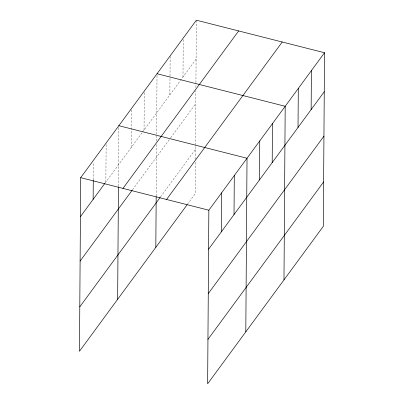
<?xml version="1.0" encoding="UTF-8"?>
<svg xmlns="http://www.w3.org/2000/svg" width="404" height="404" viewBox="0 0 404 404"><rect width="100%" height="100%" fill="white"/><g stroke="black" fill="none" stroke-linecap="round" stroke-linejoin="round"><path stroke-width="0.3" stroke-dasharray="2.02 1.52" d="M93.279 179.846L93.4 162.236M105.868 182.027L106.141 143.026M118.438 186.294L118.862 125.705M131.315 147.384L131.583 109.009M144.036 130.063L144.309 91.062M156.181 196.112L156.545 144.198M156.565 141.117L156.601 136.178M156.611 134.33L157.03 74.366M169.872 94.895L169.998 76.649M170.003 76.023L170.14 56.52M182.982 77.048L183.249 38.678M195.369 162.327L195.152 193.789L187.507 204.202M195.395 159.247L195.874 90.658M195.895 87.577L195.925 83.259M195.93 82.638L196.359 20.831M105.141 183.017L142.223 132.537M142.587 132.042L196.091 59.201M132.456 189.819L169.564 139.309M170.655 137.82L195.783 103.616M160.504 196.965L195.46 149.374"/><path stroke-width="0.61" d="M324.523 52.742L208.848 210.211L207.636 383.8L323.311 226.331L324.523 52.742L196.364 20.2L80.689 177.669L79.477 351.258L187.143 204.697M93.142 199.349L93.273 180.477M117.65 299.293L118.438 186.911M155.823 247.329L156.176 196.733M221.301 231.886L221.574 192.89M234.022 214.564L234.295 175.568M245.809 331.836L247.021 158.247L118.862 125.705M259.474 179.921L259.747 140.925M272.195 162.6L272.468 123.604M283.982 279.871L285.194 106.282L157.035 73.74M298.031 127.432L298.304 88.436M311.141 109.585L311.413 70.589M80.416 216.67L104.777 183.512M122.983 188.405L238.658 30.936M80.108 261.085L132.093 190.314M79.79 306.843L160.141 197.46M166.554 199.47L282.229 42.001M208.575 249.212L324.25 91.738M208.267 293.622L323.937 136.153M207.944 339.385L323.619 181.916M80.689 177.669L208.848 210.211"/></g></svg>
